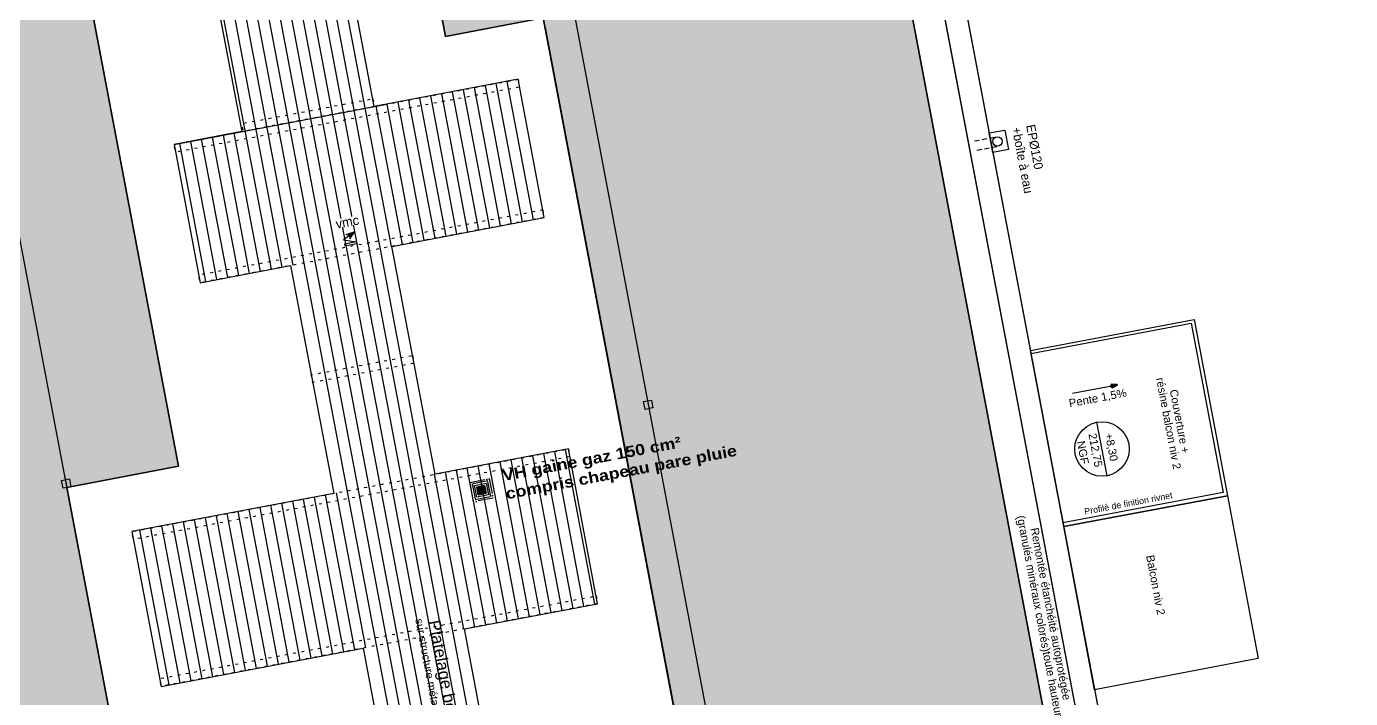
# Model space of a CAD drawing. Header units: centimetres. Extents: x 212517 to 243222, y -357108 to -330212.
# Drawn here: x 227800 to 229469, y -351198 to -350351 of the extents above; entities that cross this region are included whole.
import ezdxf

# ---------------------------------------------------------------- set-up
doc = ezdxf.new("R2010")
doc.units = ezdxf.units.CM
for name, pattern in [('prlm_gaz', [36, 24, -3, 0, -3, 0, -3, 0, -3]), ('Style de ligne -16', [0.192476, 0.123031, -0.069444]), ('Style de ligne -5', [0.20828, 0.069425, -0.138855])]:
    doc.linetypes.add(name, pattern=pattern)
doc.layers.get('0').update_dxf_attribs({"color": 252})
for name, color, linetype in [('3-BAT C-Toiture', 252, 'Continuous'), ('prlm-ELEC-CFO', 201, 'Continuous'), ('prlm-GAZ', 20, 'Continuous'), ('prlm-VRD', 2, 'Continuous'), ('SA - béton balayé', 252, 'Continuous'), ('SA - couvre sol', 252, 'Continuous'), ('SA - EBC', 252, 'Continuous')]:
    doc.layers.add(name, color=color, linetype=linetype)
doc.layers.add('prlm-ZEROPLOT', color=254, linetype='Continuous', plot=False)
doc.styles.add('Arial', font='arial.ttf')
doc.styles.add('Futura Std Book', font='')
doc.styles.add('Geneva', font='arial.ttf')
doc.styles.add('Helvetica', font='arial.ttf')
doc.styles.add('prlm-eau-ef', font='ariblk.ttf', dxfattribs={"height": 18})
doc.styles.add('prlm-elec-cfo', font='comic.ttf', dxfattribs={"height": 12})
doc.styles.get('Futura Std Book').set_extended_font_data('Futura Std Book')
pattern_1 = [(348.838657137, (26671175.493, 6806631.107), (8.9223062904, 8.381872092), [0.5, -30.26575])]
pattern_2 = [(348.838657137, (26671175.746, 6806631.057), (8.9223062904, 8.381872092), [0.5, -30.26575]), (348.838657137, (26671175.758, 6806631.055), (8.9223062904, 8.381872092), [0.5, -30.26575]), (348.838657137, (26671176.04, 6806630.999), (8.9223062904, 8.381872092), [0.5, -30.26575]), (348.838657137, (26671176.052, 6806630.997), (8.9223062904, 8.381872092), [0.5, -30.26575]), (318.83865714, (26671175.493, 6806631.107), (20.877989109, 3.3989630885), [0.5, -16.74025]), (318.83865714, (26671175.602, 6806631.012), (20.877989109, 3.3989630885), [0.5, -16.74025]), (318.83865714, (26671175.611, 6806631.003), (20.877989109, 3.3989630885), [0.5, -16.74025]), (318.83865714, (26671175.787, 6806630.85), (20.877989109, 3.3989630885), [0.5, -16.74025]), (318.83865714, (26671175.797, 6806630.841), (20.877989109, 3.3989630885), [0.5, -16.74025]), (278.838657137, (26671170.334, 6806636.971), (13.0884040778, -14.8235640366), [0.5, -29.0275]), (278.838657137, (26671170.348, 6806636.879), (13.0884040778, -14.8235640366), [0.5, -29.0275]), (278.838657137, (26671170.35, 6806636.867), (13.0884040778, -14.8235640366), [0.5, -29.0275]), (278.838657137, (26671170.397, 6806636.567), (13.0884040778, -14.8235640366), [0.5, -29.0275]), (278.838657137, (26671170.399, 6806636.555), (13.0884040778, -14.8235640366), [0.5, -29.0275]), (268.83865714, (26671170.334, 6806636.971), (16.792873515, -10.651143655), [0.5, -17.153]), (268.83865714, (26671170.333, 6806636.918), (16.792873515, -10.651143655), [0.5, -17.153]), (268.83865714, (26671170.333, 6806636.906), (16.792873515, -10.651143655), [0.5, -17.153]), (268.83865714, (26671170.328, 6806636.703), (16.792873515, -10.651143655), [0.5, -17.153]), (268.83865714, (26671170.328, 6806636.69), (16.792873515, -10.651143655), [0.5, -17.153])]

# ---------------------------------------------------------------- blocks, each defined once
blk = doc.blocks.new('Groupe-26-1')
at = {"linetype": 'Continuous'}
blk.add_line((14544.2, -47490.4), (14600.2, -47479.8), dxfattribs=at)
at = {"linetype": 'Continuous', "lineweight": 100, "flags": 128}
blk.add_lwpolyline([(14592.9, -47479.3), (14600.2, -47479.8), (14593.6, -47483)], close=True, dxfattribs=at)
at = {"insert": (14574.8, -47491.3), "char_height": 10.22, "attachment_point": 2, "rotation": 10.7236, "line_spacing_factor": 0.834288, "style": 'Helvetica'}
blk.add_mtext('Pente 1,5%', dxfattribs=at)
blk = doc.blocks.new('Groupe-29-1')
at = {"linetype": 'Continuous'}
blk.add_line((14587.6, -47594.5), (14574.8, -47527), dxfattribs=at)
blk.add_circle((14581.2, -47560.7), 34.4, dxfattribs=at)
at = {"insert": (14578, -47561.2), "char_height": 10.07, "width": 91.684, "attachment_point": 2, "rotation": 280.7236, "line_spacing_factor": 0.962448, "style": 'Arial'}
blk.add_mtext('212,75\\PNGF', dxfattribs=at)
at = {"insert": (14594.8, -47539.9), "char_height": 10.07, "attachment_point": 1, "rotation": 280.7236, "line_spacing_factor": 0.962448, "style": 'Arial'}
blk.add_mtext('+8,30', dxfattribs=at)
blk = doc.blocks.new('Groupe-73-1')
at = {"linetype": 'Continuous', "flags": 128}
blk.add_lwpolyline([(13611.6, -45405.2), (14277.2, -48919.7), (13550.8, -49057.3), (12838.3, -45295.2), (13115.4, -45242.7), (13162.5, -45491.3), (13611.8, -45406.2)], dxfattribs=at)
for points in [[(14013.2, -47499.1), (14015.1, -47508.9), (14005.3, -47510.7), (14003.4, -47500.9)], [(13279.6, -47598.3), (13281.5, -47608.2), (13271.6, -47610), (13269.8, -47600.2)]]:
    blk.add_lwpolyline(points, close=True, dxfattribs=at)
blk = doc.blocks.new('Groupe-81-1')
at = {"linetype": 'Continuous', "flags": 128}
blk.add_lwpolyline([(14439, -47162.4), (14458.6, -47158.7), (14463.3, -47183.3), (14443.6, -47187)], close=True, dxfattribs=at)
at = {"linetype": 'Continuous'}
blk.add_circle((14449.4, -47173.1), 6, dxfattribs=at)
blk = doc.blocks.new('Groupe-82-1')
at = {"linetype": 'Style de ligne -16', "ltscale": 50.8}
for p, q in [((14420.4, -47172.5), (14448.6, -47167.2)), ((14423.4, -47184.1), (14450.6, -47179))]:
    blk.add_line(p, q, dxfattribs=at)
blk.add_blockref('Groupe-81-1', (0, 0))
at = {"insert": (14496.6, -47150.8), "char_height": 11.327, "attachment_point": 1, "rotation": 280.7236, "line_spacing_factor": 0.962448, "style": 'Futura Std Book'}
blk.add_mtext('EPØ120\\P+boîte à eau', dxfattribs=at)
blk = doc.blocks.new('xi.vmc')
at = {"layer": 'prlm-ELEC-CFO', "lineweight": 5}
blk.add_hatch(color=0, dxfattribs=at).paths.add_polyline_path([(-3, 6), (-0.1, 3.7), (0, 0), (7.5, 7.5)])
at = {"layer": 'prlm-ELEC-CFO', "color": 0}
for points in [[(1, 4.2), (-7.5, 0), (7.5, -5.5), (-7.5, -5.5), (-7.5, -7.5), (7.5, -7.5)], [(-3, 6), (7.5, 7.5), (0, 0)]]:
    blk.add_lwpolyline(points, dxfattribs=at)
blk = doc.blocks.new('A$C1F970F0F')
at = {"layer": 'SA - béton balayé'}
h = blk.add_hatch(dxfattribs=at)
h.set_pattern_fill('BETON_BALAYE', color=256, scale=50, angle=-10.7236, style=0, pattern_type=2)
h.set_pattern_definition([(349.276398589, (-277130161.13, -473864756.78), (117.382553614, 28.6589620718), [750, -100, 250, -50]), (349.276398589, (-277130091.14, -473864744.59), (-36.753066222, 74.6422274806), [150, -16.5, 300, -37.5]), (349.2763985886, (-277130128.657, -473864719.673), (261.692811121, -15.4635897392), [400, -70, 200, -50])])
edge = h.paths.add_edge_path()
edge.add_line((-3029.4, 2725.7), (-3176.5, 2699.7))
edge.add_line((-3176.5, 2699.7), (-3197.9, 2817.8))
edge.add_line((-3197.9, 2817.8), (-2585.4, 2927.2))
edge.add_line((-2585.4, 2927.2), (-2578.8, 2888))
edge.add_line((-2578.8, 2888), (-1904.1, 2936.9))
edge.add_line((-1904.1, 2936.9), (-556.8, 3176.5))
edge.add_arc((-574.3, 3274.9), 100, 280.0813, 378.0302)
edge.add_arc((1605, 4000.9), 2197, 193.9407, 198.4416, ccw=False)
edge.add_line((-527.3, 3471.6), (-688.5, 4457.4))
edge.add_arc((-1789.3, 4303.6), 1111.5, 7.9559, 45.9647)
edge.add_arc((19.3, 6251.9), 1547.3, 192.8791, 227.9674, ccw=False)
edge.add_line((-1489, 5907.1), (-1560, 6307.8))
edge.add_line((-1560, 6307.8), (-1284.3, 6356.5))
edge.add_line((-1284.3, 6356.5), (-1215.3, 5966.2))
edge.add_arc((19.3, 6251.9), 1267.3, 193.0327, 228.1653)
edge.add_arc((-1789.3, 4303.6), 1391.5, 7.9559, 46.1875, ccw=False)
edge.add_line((-411.1, 4496.2), (-275.3, 3640))
edge.add_arc((3153.4, 4499.1), 3534.7, 194.0669, 205.918)
edge.add_arc((1360.6, 3627.8), 1541.4, 205.918, 223.4935)
edge.add_arc((5328.6, 7392.5), 7011.1, 223.49354, 227.61663)
edge.add_line((602.5, 2213.7), (898.3, 2004.6))
edge.add_line((898.3, 2004.6), (847.7, 1728.8))
edge.add_arc((1998.3, 4025.4), 2568.6, 204.8032, 243.3887, ccw=False)
edge.add_arc((-512.8, 2859.3), 200, 26.2772, 100.0813)
edge.add_line((-547.8, 3056.2), (-1889.3, 2817.7))
edge.add_line((-1889.3, 2817.7), (-1913.5, 2815.9))
edge.add_line((-1913.5, 2815.9), (-2036.7, 1231.7))
edge.add_line((-2036.7, 1231.7), (-2036.5, 133.7))
edge.add_arc((-1936.5, 133.8), 100, 180.0092, 270.0092)
edge.add_line((-1936.5, 33.8), (-1436.4, 33.8))
edge.add_line((-1436.4, 33.8), (-1436.4, -86.2))
edge.add_line((-1436.4, -86.2), (-1936.4, -86.2))
edge.add_arc((-1936.5, 133.8), 220, 180.0092, 270.0092, ccw=False)
edge.add_line((-2156.5, 133.7), (-2156.7, 1236.1))
edge.add_line((-2156.7, 1236.1), (-2034.6, 2807.2))
edge.add_line((-2034.6, 2807.2), (-3029.4, 2725.7))
at = {"layer": 'SA - couvre sol'}
h = blk.add_hatch(dxfattribs=at)
h.set_pattern_fill('PELOUSE6', color=256, scale=20, angle=-10.7236, style=0, pattern_type=2)
h.set_pattern_definition([(349.276398589, (-277130161.13, -473864756.78), (22.32856351, 117.904349723), [37.50000056, -202.50000304]), (79.27639859, (-277130147.3, -473864759.4), (-235.80869945, 44.65712702), [15.000000225, -105.000001575]), (79.27639859, (-277130138.1, -473864761.14), (-235.80869945, 44.65712702), [15.000000225, -105.000001575]), (79.27639859, (-277130142.7, -473864760.27), (-235.80869945, 44.65712702), [18.75000028, -101.25000152]), (112.966466119, (-277130151.92, -473864758.52), (-191.1515722885, 280.465825937), [12.00000018, -420.74615931]), (45.586331059, (-277130133.494, -473864762.01), (22.328563535, 117.9043498154), [12.00000018, -420.74615931]), (45.586331059, (-277130124.28, -473864763.756), (22.328563535, 117.9043498154), [26.00000039, -406.6661591]), (112.966466119, (-277130161.13, -473864756.78), (-191.1515722885, 280.465825937), [26.00000039, -406.6661591]), (349.276398589, (-277130073.36, -473864750.5), (22.32856351, 117.904349723), [44.424551066, -195.575452534]), (349.276398589, (-277130085.12, -473864728.43), (22.32856351, 117.904349723), [82.810089442, -56.095855641, 43.074318646, -58.01973967]), (349.276398589, (-277130096.73, -473864706.38), (22.32856351, 117.904349723), [119.479949592, -46.287461894, 29.478701242, -44.75389087]), (349.276398589, (-277130108.42, -473864684.32), (22.32856351, 117.904349723), [100.461142907, -139.538860693]), (349.276398589, (-277130104.51, -473864665.21), (22.32856351, 117.904349723), [65.569739384, -174.430264216])])
edge = h.paths.add_edge_path()
edge.add_line((-1436.4, -152.4), (-1436.4, -86.2))
edge.add_line((-1436.4, -86.2), (-1916.5, -86.2))
edge.add_arc((-1932.9, 136.8), 223.6, 180.7878, 274.2005, ccw=False)
edge.add_line((-2156.5, 133.7), (-2362.4, 66.6))
edge.add_line((-2362.4, 66.6), (-2349.3, -1324.9))
edge.add_line((-2349.3, -1324.9), (-2354.4, -2128.6))
edge.add_line((-2354.4, -2128.6), (-2353.5, -2433.1))
edge.add_line((-2353.5, -2433.1), (-2339.2, -2630.1))
edge.add_line((-2339.2, -2630.1), (-2041.8, -3142.8))
edge.add_line((-2041.8, -3142.8), (-2075.6, -3643.2))
edge.add_line((-2075.6, -3643.2), (-1546, -3654.6))
edge.add_line((-1546, -3654.6), (-979.2, -3664.8))
edge.add_line((-979.2, -3664.8), (-84.4, -3685))
edge.add_line((-84.4, -3685), (682.5, -3679.2))
edge.add_line((682.5, -3679.2), (792, -3679.2))
edge.add_line((792, -3679.2), (792, -2763.7))
edge.add_line((792, -2763.7), (64, -2763.7))
edge.add_line((64, -2763.7), (64, -3125.5))
edge.add_line((64, -3125.5), (-571, -3125.5))
edge.add_line((-571, -3125.5), (-571, -2552.4))
edge.add_line((-571, -2552.4), (-751, -2552.4))
edge.add_line((-751, -2552.4), (-751.1, -3052.5))
edge.add_line((-751.1, -3052.5), (-1436.1, -3052.4))
edge.add_line((-1436.1, -3052.4), (-1936, -2552.4))
edge.add_line((-1936, -2552.4), (-1936.1, -2002.4))
edge.add_line((-1936.1, -2002.4), (-1936.3, -884))
edge.add_line((-1936.3, -884), (-1936.4, -152.5))
edge.add_line((-1936.4, -152.5), (-1436.4, -152.4))
edge = h.paths.add_edge_path(flags=16)
edge.add_line((-2084.1, -715), (-2084, -530.5))
at = {"layer": 'SA - EBC'}
h = blk.add_hatch(dxfattribs=at)
h.set_pattern_fill('_USER', color=256, scale=75, angle=-325.7236, style=0, pattern_type=0)
h.set_pattern_definition([(34.276398589, (-277130161.13, -473864756.78), (-42.23892846, 61.974776503), [])])
edge = h.paths.add_edge_path()
edge.add_line((5801.5, -3162), (4083.6, -3271.1))
edge.add_line((4083.6, -3271.1), (4014.5, -3717.3))
edge.add_line((4014.5, -3717.3), (3135.5, -3810.2))
edge.add_line((3135.5, -3810.2), (2274.2, -3693.6))
edge.add_line((2274.2, -3693.6), (1554.6, -3420.1))
edge.add_arc((2508.8, -2315.7), 1459.5, 157.1869, 229.1755, ccw=False)
edge.add_arc((1966, -2087.4), 870.7, 94.3015, 157.1869, ccw=False)
edge.add_line((1900.7, -1219.1), (2859.2, -1223.5))
edge.add_arc((3100.9, 1265.3), 2500.5, 264.455, 302.9423)
edge.add_arc((4209.3, -445.3), 462.1, 302.9423, 376.8337)
edge.add_arc((2214.1, -1049), 2546.7, 16.8337, 38.147)
edge.add_arc((3041.3, -399.3), 1494.8, 38.147, 72.9733)
edge.add_line((3479, 1030), (2182.4, 1414.4))
edge.add_line((2182.4, 1414.4), (1056.6, 1822.8))
edge.add_arc((1766.4, 3779.4), 2081.4, 212.7495, 250.0603, ccw=False)
edge.add_line((15.9, 2653.5), (-104.1, 3091.3))
edge.add_line((-104.1, 3091.3), (-169.7, 3639.5))
edge.add_line((-169.7, 3639.5), (-35.6, 6158))
edge.add_arc((-194.4, 7143.8), 998.5, 279.1494, 373.9623)
edge.add_arc((2392.2, 7786.9), 1666.8, 172.627, 193.9623, ccw=False)
edge.add_arc((-45.5, 8102.4), 791.2, -7.373, 16.4383)
edge.add_line((713.4, 8326.3), (486.7, 9142.8))
edge.add_line((486.7, 9142.8), (1338.8, 9564.2))
edge.add_line((1338.8, 9564.2), (1632.6, 8945.2))
edge.add_line((1632.6, 8945.2), (1394, 8829.9))
edge.add_line((1394, 8829.9), (1732, 8131.2))
edge.add_arc((1233.2, 7889.9), 554.1, -19.641, 25.8153, ccw=False)
edge.add_line((1755.1, 7703.7), (1558.2, 6807.5))
edge.add_line((1558.2, 6807.5), (1570, 6609.2))
edge.add_line((1570, 6609.2), (1852.9, 5734.1))
edge.add_line((1852.9, 5734.1), (2726.7, 4021))
edge.add_line((2726.7, 4021), (3802.4, 4004.9))
edge.add_arc((8355.6, 5950.7), 4951.6, 203.1388, 230.8301)
edge.add_arc((13583.7, 12367.9), 13228.8, 230.83014, 233.16384)
edge.add_line((5652.6, 1780.2), (4998.7, 1820.4))
edge.add_line((4998.7, 1820.4), (4863.8, 767.1))
edge.add_line((4863.8, 767.1), (5595.4, 631.2))
edge.add_line((5595.4, 631.2), (5852.7, -2020.7))
edge.add_line((5852.7, -2020.7), (5881.4, -2966.6))
edge.add_line((5881.4, -2966.6), (5801.5, -3162))

msp = doc.modelspace()

# ---------------------------------------------------------------- hatches: boundary and pattern name
at = {"layer": '3-BAT C-Toiture', "linetype": 'Continuous', "lineweight": 18}
h = msp.add_hatch(dxfattribs=at)
h.set_pattern_fill('TOITURE TERRASSE', color=256, style=0, pattern_type=2)
h.set_pattern_definition(pattern_1)
h.paths.add_polyline_path([(228269.8, -350055.8), (228515.6, -350009.3), (228539.9, -350137.7), (228867.2, -350076), (229302.5, -352376.5), (228853.2, -352461.6), (228451.7, -350340.7), (228328.2, -350364.1)])
h = msp.add_hatch(dxfattribs=at)
h.set_pattern_fill('TOITURE TERRASSE-1', color=256, style=0, pattern_type=2)
h.set_pattern_definition(pattern_2)
h.paths.add_polyline_path([(228269.8, -350055.8), (228515.6, -350009.3), (228539.9, -350137.7), (228867.2, -350076), (229302.5, -352376.5), (228853.2, -352461.6), (228451.7, -350340.7), (228328.2, -350364.1)])
h = msp.add_hatch(dxfattribs=at)
h.set_pattern_fill('TOITURE TERRASSE', color=256, style=0, pattern_type=2)
h.set_pattern_definition(pattern_1)
h.paths.add_polyline_path([(227396.4, -350179.4), (227734.2, -350115.4), (227755.9, -350229.7), (227860, -350210), (227991.7, -350905.6), (227851.2, -350932.3), (227917.9, -351284), (228068.7, -351255.4), (228207.9, -351990.3), (228139.8, -352003.2), (228215.5, -352403.1), (227831.3, -352475.9)])
h = msp.add_hatch(dxfattribs=at)
h.set_pattern_fill('TOITURE TERRASSE-1', color=256, style=0, pattern_type=2)
h.set_pattern_definition(pattern_2)
h.paths.add_polyline_path([(227396.4, -350179.4), (227734.2, -350115.4), (227755.9, -350229.7), (227860, -350210), (227991.7, -350905.6), (227851.2, -350932.3), (227917.9, -351284), (228068.7, -351255.4), (228207.9, -351990.3), (228139.8, -352003.2), (228215.5, -352403.1), (227831.3, -352475.9)])
at = {"layer": 'prlm-GAZ', "linetype": 'prlm_gaz', "ltscale": 0.8}
h = msp.add_hatch(dxfattribs=at)
h.set_pattern_fill('ANSI37', color=256, scale=0.5, angle=46.8854, style=0)
h.set_pattern_definition([(91.885442, (235085.5589, -326655.0984), (-1.58664054, -0.05223071), []), (181.885442, (235085.5589, -326655.0984), (0.05223071, -1.58664054), [])])
h.paths.add_polyline_path([(228369.7, -350941.6), (228379.6, -350939.7), (228377.7, -350929.9), (228367.9, -350931.8)])
msp.add_hatch(color=256, dxfattribs=at).paths.add_polyline_path([(228370, -350933.1), (228372.6, -350936.6), (228376.9, -350937.9), (228371.1, -350939)], flags=16)

# ---------------------------------------------------------------- linework, layer by layer
at = {"layer": '3-BAT C-Toiture', "linetype": 'Continuous'}
for p, q in [((227913.6, -348875.2), (228559.5, -352286.1)), ((227817.3, -348893.5), (228463.2, -352304.3)), ((227831, -348890.9), (228477, -352301.7)), ((227844.8, -348888.3), (228490.7, -352299.1)), ((227858.6, -348885.7), (228504.5, -352296.5)), ((227872.3, -348883), (228518.3, -352293.9)), ((227886.1, -348880.4), (228532, -352291.3)), ((227899.8, -348877.8), (228545.8, -352288.7)), ((228016.4, -349342.8), (228259.9, -350628.7)), ((227979.9, -349977.6), (228108.6, -350657.4)), ((227993.6, -349975), (228122.3, -350654.8)), ((228007.4, -349972.4), (228136.1, -350652.2)), ((228454, -350352.9), (228822.2, -352297.2)), ((228364.5, -350428.5), (228397.5, -350602.7)), ((228378.2, -350425.9), (228411.2, -350600.1)), ((228392, -350423.2), (228425, -350597.5)), ((228405.7, -350420.6), (228438.7, -350594.9)), ((228281.9, -350444.1), (228314.9, -350618.3)), ((228295.7, -350441.5), (228328.7, -350615.7)), ((228309.4, -350438.9), (228342.4, -350613.1)), ((228323.2, -350436.3), (228356.2, -350610.5)), ((228337, -350433.7), (228369.9, -350607.9)), ((228350.7, -350431.1), (228383.7, -350605.3)), ((227986.2, -350500.1), (228254.4, -350449.3)), ((228240.7, -350451.9), (228273.7, -350626.1)), ((228254.4, -350449.3), (228287.4, -350623.5)), ((228268.2, -350446.7), (228301.2, -350620.9)), ((228020.6, -350493.6), (228053.6, -350667.8)), ((228034.3, -350491), (228067.3, -350665.2)), ((228048.1, -350488.4), (228081.1, -350662.6)), ((228061.8, -350485.8), (228094.8, -350660)), ((227993.1, -350498.8), (228026.1, -350673)), ((228006.8, -350496.2), (228039.8, -350670.4)), ((228424.3, -350894.9), (228461.3, -351090)), ((228438.1, -350892.3), (228475, -351087.4)), ((228451.8, -350889.7), (228488.8, -351084.8)), ((228465.6, -350887.1), (228502.5, -351082.2)), ((228479.3, -350884.5), (228516.3, -351079.6)), ((228328, -350913.2), (228365, -351108.2)), ((228341.8, -350910.6), (228378.7, -351105.6)), ((228355.5, -350908), (228392.5, -351103)), ((228369.3, -350905.3), (228406.2, -351100.4)), ((228383, -350902.7), (228420, -351097.8)), ((228396.8, -350900.1), (228433.7, -351095.2)), ((228410.6, -350897.5), (228447.5, -351092.6)), ((227848.7, -350919), (227917.9, -351284)), ((228314.3, -350915.8), (228351.2, -351110.8)), ((228163, -350944.4), (228199.9, -351139.5)), ((228176.7, -350941.8), (228213.7, -351136.9)), ((228190.5, -350939.2), (228227.4, -351134.3)), ((228066.7, -350962.7), (228103.6, -351157.7)), ((228080.4, -350960.1), (228117.4, -351155.1)), ((228094.2, -350957.4), (228131.1, -351152.5)), ((228107.9, -350954.8), (228144.9, -351149.9)), ((228121.7, -350952.2), (228158.6, -351147.3)), ((228135.4, -350949.6), (228172.4, -351144.7)), ((228149.2, -350947), (228186.1, -351142.1)), ((227984.1, -350978.3), (228021.1, -351173.4)), ((227997.9, -350975.7), (228034.8, -351170.8)), ((228011.6, -350973.1), (228048.6, -351168.2)), ((228025.4, -350970.5), (228062.3, -351165.5)), ((228039.2, -350967.9), (228076.1, -351162.9)), ((228052.9, -350965.3), (228089.9, -351160.3)), ((227942.9, -350986.1), (227979.8, -351181.2)), ((227956.6, -350983.5), (227993.6, -351178.6)), ((227970.4, -350980.9), (228007.3, -351176))]:
    msp.add_line(p, q, dxfattribs=at)
at = {"layer": '3-BAT C-Toiture', "linetype": 'Continuous', "flags": 128}
for points in [[(226989.4, -348395.4), (227864.5, -348229.7), (227924, -348543.8), (228620.9, -348411.8), (229382.5, -352433.5), (228648.6, -352572.5), (228648.1, -352572.6), (228614.8, -352396.7), (227777.2, -352555.3), (226989.4, -348395.4)], [(227022.1, -348417.7), (227842.2, -348262.4), (227901.7, -348576.5), (228598.6, -348444.5), (229349.8, -352411.2), (228670.4, -352539.9), (228637.1, -352364), (227799.5, -352522.6), (227022.1, -348417.7)], [(228418.4, -351460.4), (228352.2, -351110.7), (228520.2, -351078.8), (228483.3, -350883.8), (228315.2, -350915.6), (228260.9, -350628.5), (228452.8, -350592.2), (228419.8, -350418), (228238.7, -350452.3), (228109.2, -349768.7), (228192.4, -349752.9), (228111.4, -349324.8), (228017.4, -349342.6), (227955.5, -349015.9)], [(227841.2, -349110.8), (227918.6, -349520), (227814.5, -349539.7), (227845.6, -349703.8), (227949.7, -349684.1), (228004.4, -349973), (227786.3, -350014.3), (227811.6, -350147.9), (228001.2, -350112), (228071.7, -350483.9), (227986.2, -350500.1), (228019.2, -350674.3), (228133.2, -350652.7), (228187.5, -350939.8), (227933, -350988), (227970, -351183), (228224.5, -351134.8), (228290.7, -351484.6)], [(227841.2, -349110.8), (227918.6, -349519.6), (227814.4, -349539.3), (227845.6, -349703.8), (227949.7, -349684.1), (228004.4, -349973), (227786.3, -350014.3), (227811.6, -350147.9), (228001.2, -350112), (228071.7, -350483.9), (227986.2, -350500.1), (228019.2, -350674.3), (228133.2, -350652.7), (228187.5, -350939.8), (227933, -350988), (227970, -351183), (228224.5, -351134.8), (228290.7, -351484.6)], [(228418.4, -351460.4), (228352.2, -351110.7), (228520.2, -351078.8), (228483.3, -350883.8), (228315.2, -350915.6), (228260.9, -350628.5), (228452.8, -350592.2), (228419.8, -350418), (228238.7, -350452.3), (228150.2, -349985), (228537.5, -349911.6), (228571.5, -350091.3), (228788.7, -350050.1), (228751.3, -349852.6), (228754.7, -349870.5), (228864.7, -349849.7), (229349.8, -352411.2)], [(229066.3, -350763.7), (229268.1, -350725.5), (229308.5, -350938.7), (229106.7, -350976.9)]]:
    msp.add_lwpolyline(points, dxfattribs=at)
for points in [[(228867.2, -350076), (228539.9, -350137.7), (228516.2, -350012.4), (228515.6, -350009.3), (228269.8, -350055.8), (228328.2, -350364.1), (228451.7, -350340.7), (228813.2, -352250.2), (228813.2, -352250.2), (228853.2, -352461.6), (229302.5, -352376.5)], [(228269.8, -350055.8), (228515.6, -350009.3), (228539.9, -350137.7), (228867.2, -350076), (229302.5, -352376.5), (228853.2, -352461.6), (228451.7, -350340.7), (228328.2, -350364.1)], [(227831.3, -352475.9), (228191.9, -352407.6), (228215.5, -352403.1), (228139.8, -352003.2), (228207.9, -351990.3), (228068.7, -351255.4), (227917.9, -351284), (227851.2, -350932.3), (227991.7, -350905.6), (227860, -350210), (227755.9, -350229.7), (227734.2, -350115.4), (227396.4, -350179.4)], [(227396.4, -350179.4), (227734.2, -350115.4), (227755.9, -350229.7), (227860, -350210), (227991.7, -350905.6), (227851.2, -350932.3), (227917.9, -351284), (228068.7, -351255.4), (228207.9, -351990.3), (228139.8, -352003.2), (228215.5, -352403.1), (227831.3, -352475.9)], [(229107.6, -350981.7), (229065.6, -350759.8), (229271.9, -350720.7), (229313.9, -350942.7)], [(229146.5, -351187.2), (229107.6, -350981.7), (229313.9, -350942.7), (229352.9, -351148.1)]]:
    msp.add_lwpolyline(points, close=True, dxfattribs=at)
at = {"layer": '3-BAT C-Toiture', "linetype": 'Style de ligne -5', "ltscale": 50.8, "flags": 128}
for points in [[(228419.8, -350418), (228421.6, -350427.8), (227988.1, -350509.9), (227986.2, -350500.1)], [(228236.8, -350442.5), (228238.7, -350452.3), (228073.6, -350483.5), (228071.8, -350473.7)], [(228450.9, -350582.4), (228452.8, -350592.2), (228019.2, -350674.3), (228017.3, -350664.5)], [(228286.9, -350766.1), (228288.8, -350775.9), (228161.1, -350800.1), (228159.2, -350790.3)], [(228483.3, -350883.8), (228485.1, -350893.6), (227934.9, -350997.8), (227933, -350988)], [(228518.3, -351069), (228520.2, -351078.8), (227970, -351183), (227968.1, -351173.2)]]:
    msp.add_lwpolyline(points, close=True, dxfattribs=at)
at = {"layer": 'prlm-GAZ', "linetype": 'prlm_gaz', "ltscale": 0.8}
for p, q in [((228367.9, -350931.8), (228377.7, -350929.9)), ((228377.7, -350929.9), (228379.6, -350939.7)), ((228369.7, -350941.6), (228367.9, -350931.8)), ((228379.6, -350939.7), (228369.7, -350941.6)), ((228370, -350933.1), (228371.1, -350939)), ((228372.6, -350936.6), (228370, -350933.1)), ((228371.1, -350939), (228376.9, -350937.9)), ((228376.9, -350937.9), (228372.6, -350936.6))]:
    msp.add_line(p, q, dxfattribs=at)
for points in [[(228359.1, -350925.9), (228383.6, -350921.2), (228388.3, -350945.8), (228363.7, -350950.5)], [(228365.8, -350947.4), (228385.4, -350943.7), (228381.7, -350924.1), (228362, -350927.8)], [(228364.9, -350929.9), (228379.6, -350927.1), (228382.4, -350941.8), (228367.7, -350944.6)], [(228369.7, -350941.6), (228379.6, -350939.7), (228377.7, -350929.9), (228367.9, -350931.8)]]:
    msp.add_lwpolyline(points, close=True, dxfattribs=at)
at = {"layer": 'prlm-ZEROPLOT'}
msp.add_lwpolyline([(226989.3, -348395), (227864.4, -348229.3), (227923.9, -348543.4), (228620.8, -348411.3), (229382.5, -352433.1), (228648.5, -352572.1), (228614.7, -352396.3), (227777.1, -352554.9)], close=True, dxfattribs=at)

# ---------------------------------------------------------------- block references
at = {"layer": '3-BAT C-Toiture'}
for name in ['Groupe-73-1', 'Groupe-82-1', 'Groupe-26-1', 'Groupe-29-1']:
    msp.add_blockref(name, (214574.7, -303323.2), dxfattribs=at)
at = {"layer": 'prlm-ELEC-CFO', "rotation": 10.72360141139323}
msp.add_blockref('xi.vmc', (228207.4, -350619), dxfattribs=at)

# ---------------------------------------------------------------- texts
at = {"layer": '3-BAT C-Toiture', "attachment_point": 2}
for s, insert, char_height, width, rotation, line_spacing_factor, style in [('Couverture + résine balcon niv 2', (229258.6, -350848.1), 10.087, 122.552, 280.7236, 0.834288, 'Helvetica'), ('Profilé de finition rivnet ', (229188.4, -350948.4), 7.993, 193.529, 10.6537, 1.060906, 'Geneva'), ('Balcon niv 2', (229228.5, -351054.4), 10.087, 113.195, 280.7236, 0.834288, 'Helvetica')]:
    msp.add_mtext(s, dxfattribs=dict(at, insert=insert, char_height=char_height, width=width, rotation=rotation, line_spacing_factor=line_spacing_factor, style=style))
at = {"layer": '3-BAT C-Toiture', "attachment_point": 2, "rotation": 280.7236, "line_spacing_factor": 0.834288, "style": 'Helvetica'}
for s, insert, char_height in [('Remontée étanchéité autoprotégée \\P(granulés minéraux colorés)toute hauteur \\P', (229096.3, -351090.7), 10.087), ('Platelage bois \\P{\\H0.6548x;sur structure méta}{\\H0.6548x;ll}{\\H0.6548x;ique}\\P\\P\\P\\P', (228334, -351163.4), 15.131)]:
    msp.add_mtext(s, dxfattribs=dict(at, insert=insert, char_height=char_height))
at = {"layer": 'prlm-GAZ', "linetype": 'prlm_gaz', "ltscale": 0.8, "insert": (228398.8, -350910.6), "char_height": 14, "width": 350.738, "attachment_point": 1, "rotation": 10.7236, "style": 'prlm-eau-ef'}
msp.add_mtext('VH gaine gaz 150 cm²\\Pcompris chapeau pare pluie', dxfattribs=at)

# ---------------------------------------------------------------- next in the draw order: texts
at = {"layer": 'prlm-ELEC-CFO', "lineweight": 20, "insert": (228203.5, -350591.8), "char_height": 12, "attachment_point": 2, "rotation": 10.7236, "line_spacing_factor": 0.8, "style": 'prlm-elec-cfo', "bg_fill": 3, "box_fill_scale": 0.95, "bg_fill_color": 256, "bg_fill_transparency": 0}
msp.add_mtext('vmc', dxfattribs=at)

# ---------------------------------------------------------------- next in the draw order: block references
at = {"layer": 'prlm-VRD', "rotation": 10.72360141139323}
msp.add_blockref('A$C1F970F0F', (228762.2, -350037.5), dxfattribs=at)

doc.saveas('drawing.dxf')
